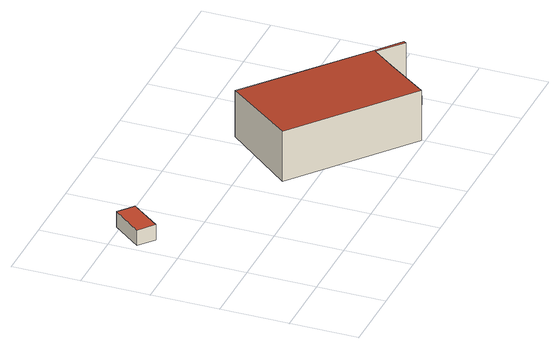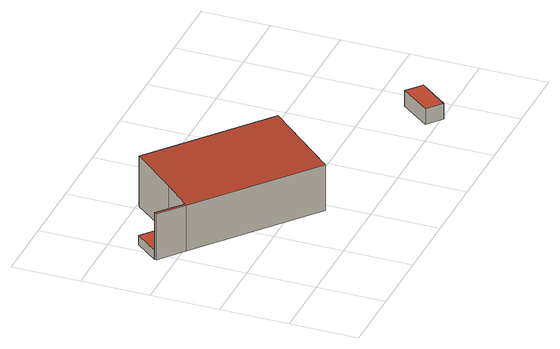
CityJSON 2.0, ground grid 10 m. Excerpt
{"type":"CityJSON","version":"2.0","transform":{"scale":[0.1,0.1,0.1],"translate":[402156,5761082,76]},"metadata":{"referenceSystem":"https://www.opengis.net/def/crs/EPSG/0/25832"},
"CityObjects":{
"building1":{"type":"Building","attributes":{"Gemeindeschluessel":"05515000","Geometrietyp2DReferenz":"3000","function":"31001_2500","roofType":"1000","measuredHeight":2.45},"address":[{"country":"Germany","locality":"Münster","thoroughfareNumber":"502a","thoroughfareName":"Steinfurter Straße"}],"geometry":[{"type":"Solid","lod":"2","boundaries":[[[[0,1,2,3]],[[4,5,1,0]],[[6,7,5,4]],[[3,2,7,6]],[[4,0,3,6]],[[1,5,7,2]]]],"semantics":{"surfaces":[{"type":"WallSurface"},{"type":"RoofSurface"},{"type":"GroundSurface"}],"values":[[0,0,0,0,1,2]]}}]},
"building2":{"type":"Building","attributes":{"Gemeindeschluessel":"05515000","Geometrietyp2DReferenz":"3000","function":"31001_1000","roofType":"2100","measuredHeight":7.96},"address":[{"country":"Germany","locality":"Münster","thoroughfareNumber":"502","thoroughfareName":"Steinfurter Straße"}],"geometry":[{"type":"Solid","lod":"2","boundaries":[[[[8,9,10,11]],[[12,13,9,8]],[[14,15,13,12]],[[16,17,15,14]],[[18,19,17,16]],[[20,21,19,18]],[[22,23,21,20]],[[11,10,23,22]],[[20,18,16,14,12,8,11,22]],[[9,13,15,17,19,21,23,10]]]],"semantics":{"surfaces":[{"type":"WallSurface"},{"type":"RoofSurface"},{"type":"GroundSurface"}],"values":[[0,0,0,0,0,0,0,0,1,2]]}}]},
"building3":{"type":"Building","attributes":{"Gemeindeschluessel":"05515000","Geometrietyp2DReferenz":"3000","function":"51009_1610","roofType":"1000","measuredHeight":1.32},"geometry":[{"type":"Solid","lod":"2","boundaries":[[[[24,25,26,27]],[[28,29,25,24]],[[30,31,29,28]],[[27,26,31,30]],[[28,24,27,30]],[[25,29,31,26]]]],"semantics":{"surfaces":[{"type":"WallSurface"},{"type":"RoofSurface"},{"type":"GroundSurface"}],"values":[[0,0,0,0,1,2]]}}]}
},
"vertices":[
[30,243,34],[30,243,10],[64,286,10],[64,286,34],[7,261,34],[7,261,10],[42,304,34],[42,304,10],
[232,140,88],[232,140,9],[397,4,9],[397,4,88],[316,241,81],[316,241,9],[480,105,81],[480,105,9],[516,76,81],[516,76,9],[513,72,81],[513,72,9],[478,102,81],[478,102,9],[448,67,84],[448,67,9],
[478,102,21],[478,102,7],[448,67,7],[448,67,21],[513,72,21],[513,72,7],[485,38,21],[485,38,7]
]}
